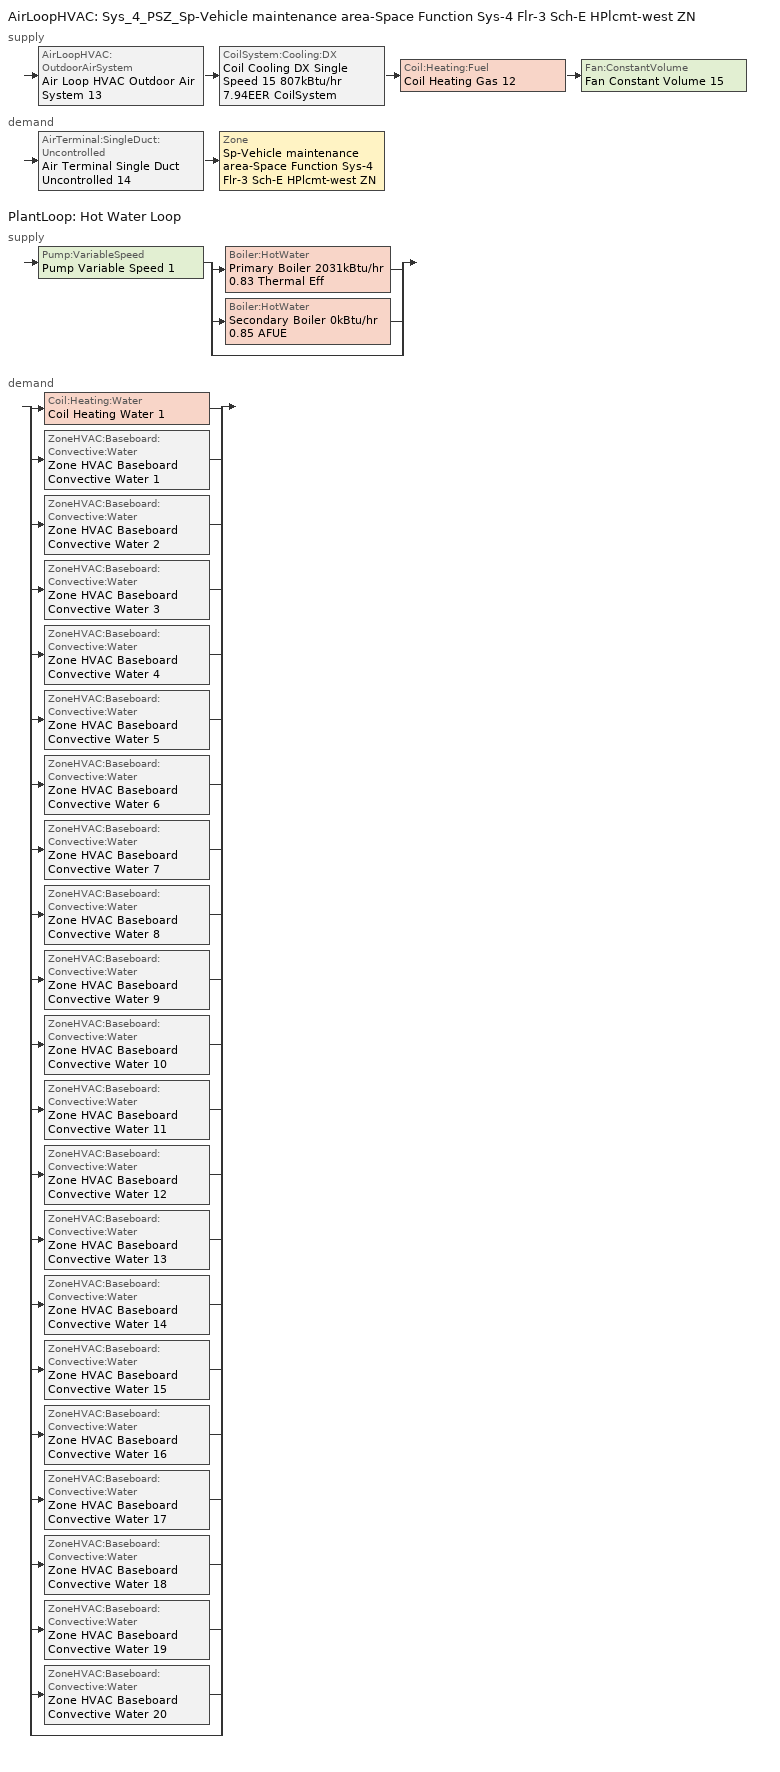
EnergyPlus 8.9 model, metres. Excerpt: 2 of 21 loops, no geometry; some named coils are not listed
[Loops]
AirLoopHVAC 'Sys_4_PSZ_Sp-Vehicle maintenance area-Space Function Sys-4 Flr-3 Sch-E HPlcmt-west ZN'
 supply: AirLoopHVAC:OutdoorAirSystem 'Air Loop HVAC Outdoor Air System 13' > CoilSystem:Cooling:DX 'Coil Cooling DX Single Speed 15 807kBtu/hr 7.94EER CoilSystem' > Coil:Heating:Fuel 'Coil Heating Gas 12' > Fan:ConstantVolume 'Fan Constant Volume 15'
 demand: AirTerminal:SingleDuct:Uncontrolled 'Air Terminal Single Duct Uncontrolled 14' > Zone 'Sp-Vehicle maintenance area-Space Function Sys-4 Flr-3 Sch-E HPlcmt-west ZN'
PlantLoop 'Hot Water Loop'
 supply: Pump:VariableSpeed 'Pump Variable Speed 1' > split
  | Boiler:HotWater 'Primary Boiler 2031kBtu/hr 0.83 Thermal Eff'
  | Boiler:HotWater 'Secondary Boiler 0kBtu/hr 0.85 AFUE'
  | bypass
 demand: split
  | Coil:Heating:Water 'Coil Heating Water 1'
  | ZoneHVAC:Baseboard:Convective:Water 'Zone HVAC Baseboard Convective Water 1'
  | ZoneHVAC:Baseboard:Convective:Water 'Zone HVAC Baseboard Convective Water 2'
  | ZoneHVAC:Baseboard:Convective:Water 'Zone HVAC Baseboard Convective Water 3'
  | ZoneHVAC:Baseboard:Convective:Water 'Zone HVAC Baseboard Convective Water 4'
  | ZoneHVAC:Baseboard:Convective:Water 'Zone HVAC Baseboard Convective Water 5'
  | ZoneHVAC:Baseboard:Convective:Water 'Zone HVAC Baseboard Convective Water 6'
  | ZoneHVAC:Baseboard:Convective:Water 'Zone HVAC Baseboard Convective Water 7'
  | ZoneHVAC:Baseboard:Convective:Water 'Zone HVAC Baseboard Convective Water 8'
  | ZoneHVAC:Baseboard:Convective:Water 'Zone HVAC Baseboard Convective Water 9'
  | ZoneHVAC:Baseboard:Convective:Water 'Zone HVAC Baseboard Convective Water 10'
  | ZoneHVAC:Baseboard:Convective:Water 'Zone HVAC Baseboard Convective Water 11'
  | ZoneHVAC:Baseboard:Convective:Water 'Zone HVAC Baseboard Convective Water 12'
  | ZoneHVAC:Baseboard:Convective:Water 'Zone HVAC Baseboard Convective Water 13'
  | ZoneHVAC:Baseboard:Convective:Water 'Zone HVAC Baseboard Convective Water 14'
  | ZoneHVAC:Baseboard:Convective:Water 'Zone HVAC Baseboard Convective Water 15'
  | ZoneHVAC:Baseboard:Convective:Water 'Zone HVAC Baseboard Convective Water 16'
  | ZoneHVAC:Baseboard:Convective:Water 'Zone HVAC Baseboard Convective Water 17'
  | ZoneHVAC:Baseboard:Convective:Water 'Zone HVAC Baseboard Convective Water 18'
  | ZoneHVAC:Baseboard:Convective:Water 'Zone HVAC Baseboard Convective Water 19'
  | ZoneHVAC:Baseboard:Convective:Water 'Zone HVAC Baseboard Convective Water 20'
  | bypass
[ZoneControl:Thermostat]
Sp-Vehicle maintenance area-Space Function Sys-4 Flr-3 Sch-E HPlcmt-west ZN Thermostat: Zone or ZoneList=Sp-Vehicle maintenance area-Space Function Sys-4 Flr-3 Sch-E HPlcmt-west ZN; Control Type Schedule=Sp-Vehicle maintenance area-Space Function Sys-4 Flr-3 Sch-E HPlcmt-west ZN Thermostat Schedule; Control Object Type 1=ThermostatSetpoint:DualSetpoint; Control Name 1=Space Function Vehicle maintenance area Thermostat 2
[ThermostatSetpoint:DualSetpoint]
Space Function Vehicle maintenance area Thermostat 2: Heating Setpoint Temperature Schedule=NECB-E-Thermostat Setpoint-Heating; Cooling Setpoint Temperature Schedule=NECB-E-Thermostat Setpoint-Cooling
[AirTerminal:SingleDuct:Uncontrolled]
Air Terminal Single Duct Uncontrolled 14: Availability Schedule=Always On Discrete; Maximum Air Flow Rate {m3/s}=AutoSize
[ZoneHVAC:Baseboard:Convective:Water] Availability Schedule=Always On Discrete; Heating Design Capacity Method=HeatingDesignCapacity; Heating Design Capacity {W}=Autosize; Heating Design Capacity Per Floor Area {W/m2}=0; Fraction of Autosized Heating Design Capacity=0.8; U-Factor Times Area Value {W/K}=Autosize; Maximum Water Flow Rate {m3/s}=Autosize; Convergence Tolerance=0.001
Zone HVAC Baseboard Convective Water 3; Zone HVAC Baseboard Convective Water 4; Zone HVAC Baseboard Convective Water 1; Zone HVAC Baseboard Convective Water 2; Zone HVAC Baseboard Convective Water 17; Zone HVAC Baseboard Convective Water 16; Zone HVAC Baseboard Convective Water 18; Zone HVAC Baseboard Convective Water 12; Zone HVAC Baseboard Convective Water 13; Zone HVAC Baseboard Convective Water 11; Zone HVAC Baseboard Convective Water 9; Zone HVAC Baseboard Convective Water 10; Zone HVAC Baseboard Convective Water 20; Zone HVAC Baseboard Convective Water 6; Zone HVAC Baseboard Convective Water 15; Zone HVAC Baseboard Convective Water 8; Zone HVAC Baseboard Convective Water 7; Zone HVAC Baseboard Convective Water 19; Zone HVAC Baseboard Convective Water 14; Zone HVAC Baseboard Convective Water 5
[Zone equipment]
Sp-Vehicle maintenance area-Space Function Sys-4 Flr-3 Sch-E HPlcmt-west ZN: Air Terminal Single Duct Uncontrolled 14, Zone HVAC Baseboard Convective Water 14
[Sizing:Zone]
Sp-Vehicle maintenance area-Space Function Sys-4 Flr-3 Sch-E HPlcmt-west ZN: Zone Cooling Design Supply Air Temperature Input Method=SupplyAirTemperature; Zone Cooling Design Supply Air Temperature {C}=13; Zone Cooling Design Supply Air Temperature Difference {deltaC}=11.11; Zone Heating Design Supply Air Temperature Input Method=SupplyAirTemperature; Zone Heating Design Supply Air Temperature {C}=43; Zone Heating Design Supply Air Temperature Difference {deltaC}=11.11; Zone Cooling Design Supply Air Humidity Ratio {kgWater/kgDryAir}=0.0085; Zone Heating Design Supply Air Humidity Ratio {kgWater/kgDryAir}=0.008; Design Specification Outdoor Air Object=Space Function Vehicle maintenance area Ventilation; Zone Heating Sizing Factor=1.3; Zone Cooling Sizing Factor=1.1; Cooling Design Air Flow Method=DesignDay; Cooling Design Air Flow Rate {m3/s}=0; Cooling Minimum Air Flow per Zone Floor Area {m3/s-m2}=0.000762; Cooling Minimum Air Flow {m3/s}=0; Cooling Minimum Air Flow Fraction=0; Heating Design Air Flow Method=DesignDay; Heating Design Air Flow Rate {m3/s}=0; Heating Maximum Air Flow per Zone Floor Area {m3/s-m2}=0.002032; Heating Maximum Air Flow {m3/s}=0.141576; Heating Maximum Air Flow Fraction=0.3; Design Specification Zone Air Distribution Object=Sp-Vehicle maintenance area-Space Function Sys-4 Flr-3 Sch-E HPlcmt-west ZN Design Spec Zone Air Dist; Account for Dedicated Outdoor Air System=No
[DesignSpecification:ZoneAirDistribution]
Sp-Vehicle maintenance area-Space Function Sys-4 Flr-3 Sch-E HPlcmt-west ZN Design Spec Zone Air Dist: Zone Air Distribution Effectiveness in Cooling Mode=1; Zone Air Distribution Effectiveness in Heating Mode=1
[Controller:MechanicalVentilation]
Controller Mechanical Ventilation 13: Availability Schedule=Sys_4_PSZ_Sp-Vehicle maintenance area-Space Function Sys-4 Flr-3 Sch-E HPlcmt-west ZN Occ Sch; Demand Controlled Ventilation=No; System Outdoor Air Method=ZoneSum; Zone Name 1=Sp-Vehicle maintenance area-Space Function Sys-4 Flr-3 Sch-E HPlcmt-west ZN; Design Specification Outdoor Air Object Name 1=Space Function Vehicle maintenance area Ventilation; Design Specification Zone Air Distribution Object Name 1=Sp-Vehicle maintenance area-Space Function Sys-4 Flr-3 Sch-E HPlcmt-west ZN Design Spec Zone Air Dist
[DesignSpecification:OutdoorAir]
Space Function Vehicle maintenance area Ventilation: Outdoor Air Method=Sum; Outdoor Air Flow per Person {m3/s-person}=0; Outdoor Air Flow per Zone Floor Area {m3/s-m2}=0.00762; Outdoor Air Flow per Zone {m3/s}=0; Outdoor Air Flow Air Changes per Hour {1/hr}=0
[Fan:ConstantVolume]
Fan Constant Volume 15: Availability Schedule=Sys_4_PSZ_Sp-Vehicle maintenance area-Space Function Sys-4 Flr-3 Sch-E HPlcmt-west ZN Occ Sch; Fan Total Efficiency=0.39975; Pressure Rise {Pa}=640; Maximum Flow Rate {m3/s}=AutoSize; Motor Efficiency=0.615; Motor In Airstream Fraction=1
[Coil:Cooling:DX:SingleSpeed]
Coil Cooling DX Single Speed 15 807kBtu/hr 7.94EER: Availability Schedule=Always On Discrete; Gross Rated Total Cooling Capacity {W}=Autosize; Gross Rated Sensible Heat Ratio=Autosize; Gross Rated Cooling COP {W/W}=3.18608; Rated Air Flow Rate {m3/s}=Autosize; Rated Evaporator Fan Power Per Volume Flow Rate {W/(m3/s)}=773.3; Total Cooling Capacity Function of Temperature Curve=DXCOOL-NECB2011-REF-CAPFT; Total Cooling Capacity Function of Flow Fraction Curve=DXCOOL-NECB2011-REF-CAPFFLOW; Energy Input Ratio Function of Temperature Curve=DXCOOL-NECB2011-REF-COOLEIRFT; Energy Input Ratio Function of Flow Fraction Curve=DXCOOL-NECB2011-REF-COOLEIRFFLOW; Part Load Fraction Correlation Curve=DXCOOL-NECB2011-REF-COOLPLFFPLR; Condenser Type=AirCooled; Evaporative Condenser Effectiveness=0; Evaporative Condenser Air Flow Rate {m3/s}=Autosize; Evaporative Condenser Pump Rated Power Consumption {W}=Autosize; Crankcase Heater Capacity {W}=0; Maximum Outdoor Dry-Bulb Temperature for Crankcase Heater Operation {C}=0; Basin Heater Capacity {W/K}=0; Basin Heater Setpoint Temperature {C}=10
[AirLoopHVAC]
Sys_4_PSZ_Sp-Vehicle maintenance area-Space Function Sys-4 Flr-3 Sch-E HPlcmt-west ZN: Design Supply Air Flow Rate {m3/s}=AutoSize
[Sizing:System]
Sys_4_PSZ_Sp-Vehicle maintenance area-Space Function Sys-4 Flr-3 Sch-E HPlcmt-west ZN: Type of Load to Size On=Sensible; Design Outdoor Air Flow Rate {m3/s}=Autosize; Central Heating Maximum System Air Flow Ratio=1; Preheat Design Temperature {C}=7; Preheat Design Humidity Ratio {kgWater/kgDryAir}=0.008; Precool Design Temperature {C}=13; Precool Design Humidity Ratio {kgWater/kgDryAir}=0.008; Central Cooling Design Supply Air Temperature {C}=13; Central Heating Design Supply Air Temperature {C}=43; Type of Zone Sum to Use=NonCoincident; 100% Outdoor Air in Cooling=No; 100% Outdoor Air in Heating=No; Central Cooling Design Supply Air Humidity Ratio {kgWater/kgDryAir}=0.0085; Central Heating Design Supply Air Humidity Ratio {kgWater/kgDryAir}=0.008; Cooling Supply Air Flow Rate Method=DesignDay; Cooling Supply Air Flow Rate {m3/s}=0; Cooling Supply Air Flow Rate Per Floor Area {m3/s-m2}=0.00996765; Cooling Fraction of Autosized Cooling Supply Air Flow Rate=1; Cooling Supply Air Flow Rate Per Unit Cooling Capacity {m3/s-W}=3.94755e-05; Heating Supply Air Flow Rate Method=DesignDay; Heating Supply Air Flow Rate {m3/s}=0; Heating Supply Air Flow Rate Per Floor Area {m3/s-m2}=0.00996765; Heating Fraction of Autosized Heating Supply Air Flow Rate=1; Heating Fraction of Autosized Cooling Supply Air Flow Rate=1; Heating Supply Air Flow Rate Per Unit Heating Capacity {m3/s-W}=3.15882e-05; System Outdoor Air Method=ZoneSum; Zone Maximum Outdoor Air Fraction=1; Cooling Design Capacity Method=CoolingDesignCapacity; Cooling Design Capacity {W}=Autosize; Cooling Design Capacity Per Floor Area {W/m2}=234.7; Fraction of Autosized Cooling Design Capacity=1; Heating Design Capacity Method=HeatingDesignCapacity; Heating Design Capacity {W}=Autosize; Heating Design Capacity Per Floor Area {W/m2}=157; Fraction of Autosized Heating Design Capacity=1; Central Cooling Capacity Control Method=OnOff
[Controller:OutdoorAir]
Controller Outdoor Air 13: Minimum Outdoor Air Flow Rate {m3/s}=Autosize; Maximum Outdoor Air Flow Rate {m3/s}=Autosize; Economizer Control Type=DifferentialEnthalpy; Economizer Control Action Type=ModulateFlow; Lockout Type=NoLockout; Minimum Limit Type=FixedMinimum; Minimum Outdoor Air Schedule=Sys_4_PSZ_Sp-Vehicle maintenance area-Space Function Sys-4 Flr-3 Sch-E HPlcmt-west ZN Occ Sch; Mechanical Ventilation Controller=Controller Mechanical Ventilation 13; High Humidity Control=No; Control High Indoor Humidity Based on Outdoor Humidity Ratio=Yes; Heat Recovery Bypass Control Type=BypassWhenOAFlowGreaterThanMinimum
[SetpointManager:MixedAir] Control Variable=Temperature
Node 208 OS Default SPM; Node 207 OS Default SPM; Node 206 OS Default SPM
[CoilSystem:Cooling:DX]
Coil Cooling DX Single Speed 15 807kBtu/hr 7.94EER CoilSystem: Availability Schedule=Always On Discrete; Cooling Coil=Coil Cooling DX Single Speed 15 807kBtu/hr 7.94EER
[Coil:Heating:Fuel]
Coil Heating Gas 12: Availability Schedule=Always On Discrete; Fuel Type=NaturalGas; Burner Efficiency=0.81; Nominal Capacity {W}=AutoSize; Parasitic Electric Load {W}=0; Part Load Fraction Correlation Curve=FURNACE-EFFPLR-NECB2011; Parasitic Fuel Load {W}=0
[SetpointManager:SingleZone:Reheat]
Setpoint Manager Single Zone Reheat 12: Control Variable=Temperature; Minimum Supply Air Temperature {C}=13; Maximum Supply Air Temperature {C}=43; Control Zone=Sp-Vehicle maintenance area-Space Function Sys-4 Flr-3 Sch-E HPlcmt-west ZN
[HeatExchanger:AirToAir:SensibleAndLatent]
Sys_4_PSZ_Sp-Vehicle maintenance area-Space Function Sys-4 Flr-3 Sch-E HPlcmt-west ZN ERV: Availability Schedule=Always On Discrete; Nominal Supply Air Flow Rate {m3/s}=Autosize; Sensible Effectiveness at 100% Heating Air Flow=0.5; Latent Effectiveness at 100% Heating Air Flow=0.5; Sensible Effectiveness at 75% Heating Air Flow=0.5; Latent Effectiveness at 75% Heating Air Flow=0.5; Sensible Effectiveness at 100% Cooling Air Flow=0.5; Latent Effectiveness at 100% Cooling Air Flow=0.5; Sensible Effectiveness at 75% Cooling Air Flow=0.5; Latent Effectiveness at 75% Cooling Air Flow=0.5; Nominal Electric Power {W}=10301.3; Supply Air Outlet Temperature Control=Yes; Heat Exchanger Type=Rotary; Frost Control Type=ExhaustOnly; Threshold Temperature {C}=-23.3; Initial Defrost Time Fraction=0.167; Rate of Defrost Time Fraction Increase {1/K}=1.44; Economizer Lockout=Yes
[SetpointManager:OutdoorAirPretreat]
Setpoint Manager Outdoor Air Pretreat 2: Control Variable=Temperature; Minimum Setpoint Temperature {C}=-99; Maximum Setpoint Temperature {C}=99; Minimum Setpoint Humidity Ratio {kgWater/kgDryAir}=1e-05; Maximum Setpoint Humidity Ratio {kgWater/kgDryAir}=1
[PlantLoop]
Hot Water Loop: Fluid Type=Water; Plant Equipment Operation Scheme=Hot Water Loop Operation Schemes; Maximum Loop Temperature {C}=100; Minimum Loop Temperature {C}=0; Maximum Loop Flow Rate {m3/s}=Autosize; Minimum Loop Flow Rate {m3/s}=0; Plant Loop Volume {m3}=Autocalculate; Load Distribution Scheme=Optimal; Plant Loop Demand Calculation Scheme=SingleSetpoint
[Sizing:Plant]
Hot Water Loop: Loop Type=Heating; Design Loop Exit Temperature {C}=82; Loop Design Temperature Difference {deltaC}=16; Sizing Option=NonCoincident; Zone Timesteps in Averaging Window=1; Coincident Sizing Factor Mode=None
[Pump:VariableSpeed]
Pump Variable Speed 1: Design Maximum Flow Rate {m3/s}=Autosize; Design Pump Head {Pa}=179352; Design Power Consumption {W}=Autosize; Motor Efficiency=0.895; Fraction of Motor Inefficiencies to Fluid Stream=0; Coefficient 1 of the Part Load Performance Curve=0; Coefficient 2 of the Part Load Performance Curve=1; Coefficient 3 of the Part Load Performance Curve=0; Coefficient 4 of the Part Load Performance Curve=0; Design Minimum Flow Rate {m3/s}=0; Pump Control Type=Intermittent; Skin Loss Radiative Fraction=0.5; Design Power Sizing Method=PowerPerFlowPerPressure; Design Electric Power per Unit Flow Rate {W/(m3/s)}=348701.1; Design Shaft Power per Unit Flow Rate per Unit Head=1.50185; Design Minimum Flow Rate Fraction=0
[Boiler:HotWater] Fuel Type=NaturalGas; Design Water Outlet Temperature {C}=82; Design Water Flow Rate {m3/s}=Autosize; Maximum Part Load Ratio=1; Optimum Part Load Ratio=1; Water Outlet Upper Temperature Limit {C}=99; Parasitic Electric Load {W}=0; Sizing Factor=1
Name | Nominal Capacity {W} | Nominal Thermal Efficiency | Minimum Part Load Ratio | Boiler Flow Mode
Primary Boiler 2031kBtu/hr 0.83 Thermal Eff | 595115 | 0.83 | 0.25 | LeavingSetpointModulated
Secondary Boiler 0kBtu/hr 0.85 AFUE | 0.001 | 0.85 | 0 | ConstantFlow
[SetpointManager:OutdoorAirReset]
Setpoint Manager Outdoor Air Reset 1: Control Variable=Temperature; Setpoint at Outdoor Low Temperature {C}=82; Outdoor Low Temperature {C}=-16; Setpoint at Outdoor High Temperature {C}=60; Outdoor High Temperature {C}=0
[PlantEquipmentOperationSchemes]
Hot Water Loop Operation Schemes: Control Scheme Object Type 1=PlantEquipmentOperation:HeatingLoad; Control Scheme Name 1=Hot Water Loop Heating Operation Scheme; Control Scheme Schedule Name 1=Always On Discrete
[PlantEquipmentOperation:HeatingLoad]
Hot Water Loop Heating Operation Scheme: Load Range Lower Limit 1 {W}=0; Load Range Upper Limit 1 {W}=1000000000; Range Equipment List Name 1=Hot Water Loop Heating Equipment List
[PlantEquipmentList]
Hot Water Loop Heating Equipment List: Boiler:HotWater, Primary Boiler 2031kBtu/hr 0.83 Thermal Eff, Boiler:HotWater, Secondary Boiler 0kBtu/hr 0.85 AFUE
[Schedule:Compact]
Sp-Vehicle maintenance area-Space Function Sys-4 Flr-3 Sch-E HPlcmt-west ZN Thermostat Schedule: Through: 12/31, For: AllDays, Until: 24:00, 4
[Schedule:Day:Interval]
NECB-E-Thermostat Setpoint-Heating Sun|Hol Day: No, 24:00, 18
NECB-E-Thermostat Setpoint-Heating Default|Wkdy Day; NECB-E-Thermostat Setpoint-Heating Default: No, 07:00, 18, 08:00, 20, 19:00, 22, 24:00, 18
NECB-E-Thermostat Setpoint-Heating Sat Day: No, 08:00, 18, 09:00, 20, 17:00, 22, 24:00, 18
NECB-E-Thermostat Setpoint-Cooling Sun|Hol Day: No, 24:00, 35
NECB-E-Thermostat Setpoint-Cooling Default|Wkdy Day; NECB-E-Thermostat Setpoint-Cooling Default: No, 07:00, 35, 19:00, 24, 24:00, 35
NECB-E-Thermostat Setpoint-Cooling Sat Day: No, 08:00, 35, 17:00, 24, 24:00, 35
Sys_4_PSZ_Sp-Vehicle maintenance area-Space Function Sys-4 Flr-3 Sch-E HPlcmt-west ZN Occ Sch Sunday: No, 24:00, 0
Sys_4_PSZ_Sp-Vehicle maintenance area-Space Function Sys-4 Flr-3 Sch-E HPlcmt-west ZN Occ Sch Monday; Sys_4_PSZ_Sp-Vehicle maintenance area-Space Function Sys-4 Flr-3 Sch-E HPlcmt-west ZN Occ Sch Tuesday; Sys_4_PSZ_Sp-Vehicle maintenance area-Space Function Sys-4 Flr-3 Sch-E HPlcmt-west ZN Occ Sch Wednesday; Sys_4_PSZ_Sp-Vehicle maintenance area-Space Function Sys-4 Flr-3 Sch-E HPlcmt-west ZN Occ Sch Thursday; Sys_4_PSZ_Sp-Vehicle maintenance area-Space Function Sys-4 Flr-3 Sch-E HPlcmt-west ZN Occ Sch Friday: No, 08:00, 0, 19:00, 1, 24:00, 0
Sys_4_PSZ_Sp-Vehicle maintenance area-Space Function Sys-4 Flr-3 Sch-E HPlcmt-west ZN Occ Sch Saturday: No, 09:00, 0, 13:00, 1, 24:00, 0
Sys_4_PSZ_Sp-Vehicle maintenance area-Space Function Sys-4 Flr-3 Sch-E HPlcmt-west ZN Occ Sch Default; Sys_4_PSZ_Sp-Vehicle maintenance area-Space Function Sys-4 Flr-3 Sch-E HPlcmt-west ZN Occ Sch Summer Design Day; Sys_4_PSZ_Sp-Vehicle maintenance area-Space Function Sys-4 Flr-3 Sch-E HPlcmt-west ZN Occ Sch Winter Design Day: No, 24:00, 1
[Schedule:Week:Daily]
NECB-E-Thermostat Setpoint-Heating Week Rule - Jan1-Dec31: NECB-E-Thermostat Setpoint-Heating Sun|Hol Day, NECB-E-Thermostat Setpoint-Heating Default|Wkdy Day, NECB-E-Thermostat Setpoint-Heating Default|Wkdy Day, NECB-E-Thermostat Setpoint-Heating Default|Wkdy Day, NECB-E-Thermostat Setpoint-Heating Default|Wkdy Day, NECB-E-Thermostat Setpoint-Heating Default|Wkdy Day, NECB-E-Thermostat Setpoint-Heating Sat Day, NECB-E-Thermostat Setpoint-Heating Default, NECB-E-Thermostat Setpoint-Heating Default, NECB-E-Thermostat Setpoint-Heating Default, NECB-E-Thermostat Setpoint-Heating Default, NECB-E-Thermostat Setpoint-Heating Default
NECB-E-Thermostat Setpoint-Cooling Week Rule - Jan1-Dec31: NECB-E-Thermostat Setpoint-Cooling Sun|Hol Day, NECB-E-Thermostat Setpoint-Cooling Default|Wkdy Day, NECB-E-Thermostat Setpoint-Cooling Default|Wkdy Day, NECB-E-Thermostat Setpoint-Cooling Default|Wkdy Day, NECB-E-Thermostat Setpoint-Cooling Default|Wkdy Day, NECB-E-Thermostat Setpoint-Cooling Default|Wkdy Day, NECB-E-Thermostat Setpoint-Cooling Sat Day, NECB-E-Thermostat Setpoint-Cooling Default, NECB-E-Thermostat Setpoint-Cooling Default, NECB-E-Thermostat Setpoint-Cooling Default, NECB-E-Thermostat Setpoint-Cooling Default, NECB-E-Thermostat Setpoint-Cooling Default
Sys_4_PSZ_Sp-Vehicle maintenance area-Space Function Sys-4 Flr-3 Sch-E HPlcmt-west ZN Occ Sch Week Rule - Jan1-Dec31: Sys_4_PSZ_Sp-Vehicle maintenance area-Space Function Sys-4 Flr-3 Sch-E HPlcmt-west ZN Occ Sch Sunday, Sys_4_PSZ_Sp-Vehicle maintenance area-Space Function Sys-4 Flr-3 Sch-E HPlcmt-west ZN Occ Sch Monday, Sys_4_PSZ_Sp-Vehicle maintenance area-Space Function Sys-4 Flr-3 Sch-E HPlcmt-west ZN Occ Sch Tuesday, Sys_4_PSZ_Sp-Vehicle maintenance area-Space Function Sys-4 Flr-3 Sch-E HPlcmt-west ZN Occ Sch Wednesday, Sys_4_PSZ_Sp-Vehicle maintenance area-Space Function Sys-4 Flr-3 Sch-E HPlcmt-west ZN Occ Sch Thursday, Sys_4_PSZ_Sp-Vehicle maintenance area-Space Function Sys-4 Flr-3 Sch-E HPlcmt-west ZN Occ Sch Friday, Sys_4_PSZ_Sp-Vehicle maintenance area-Space Function Sys-4 Flr-3 Sch-E HPlcmt-west ZN Occ Sch Saturday, Sys_4_PSZ_Sp-Vehicle maintenance area-Space Function Sys-4 Flr-3 Sch-E HPlcmt-west ZN Occ Sch Default, Sys_4_PSZ_Sp-Vehicle maintenance area-Space Function Sys-4 Flr-3 Sch-E HPlcmt-west ZN Occ Sch Summer Design Day, Sys_4_PSZ_Sp-Vehicle maintenance area-Space Function Sys-4 Flr-3 Sch-E HPlcmt-west ZN Occ Sch Winter Design Day, Sys_4_PSZ_Sp-Vehicle maintenance area-Space Function Sys-4 Flr-3 Sch-E HPlcmt-west ZN Occ Sch Default, Sys_4_PSZ_Sp-Vehicle maintenance area-Space Function Sys-4 Flr-3 Sch-E HPlcmt-west ZN Occ Sch Default
[Schedule:Year]
NECB-E-Thermostat Setpoint-Heating: NECB-E-Thermostat Setpoint-Heating Week Rule - Jan1-Dec31, 1, 1, 12, 31
NECB-E-Thermostat Setpoint-Cooling: NECB-E-Thermostat Setpoint-Cooling Week Rule - Jan1-Dec31, 1, 1, 12, 31
Sys_4_PSZ_Sp-Vehicle maintenance area-Space Function Sys-4 Flr-3 Sch-E HPlcmt-west ZN Occ Sch: Sys_4_PSZ_Sp-Vehicle maintenance area-Space Function Sys-4 Flr-3 Sch-E HPlcmt-west ZN Occ Sch Week Rule - Jan1-Dec31, 1, 1, 12, 31
[Schedule:Constant]
Always On Discrete: Hourly Value=1
[Curve:Biquadratic] Minimum Value of x {BasedOnField A2}=13; Maximum Value of x {BasedOnField A2}=24; Minimum Value of y {BasedOnField A3}=24; Maximum Value of y {BasedOnField A3}=46
Name | Coefficient1 Constant | Coefficient2 x | Coefficient3 x**2 | Coefficient4 y | Coefficient5 y**2 | Coefficient6 x*y
DXCOOL-NECB2011-REF-CAPFT | 0.867905 | 0.0142459 | 0.00055436 | -0.0075575 | 3.3e-05 | -0.0001918
DXCOOL-NECB2011-REF-COOLEIRFT | 0.116936 | 0.0284933 | -0.0004112 | 0.0214108 | 0.00016103 | -0.0006791
[Curve:Quadratic] Coefficient1 Constant=1; Coefficient2 x=0; Coefficient3 x**2=0; Minimum Value of x {BasedOnField A2}=0; Maximum Value of x {BasedOnField A2}=1
DXCOOL-NECB2011-REF-CAPFFLOW; DXCOOL-NECB2011-REF-COOLEIRFFLOW
[Curve:Cubic] Maximum Value of x {BasedOnField A2}=1
Name | Coefficient1 Constant | Coefficient2 x | Coefficient3 x**2 | Coefficient4 x**3 | Minimum Value of x {BasedOnField A2}
DXCOOL-NECB2011-REF-COOLPLFFPLR | 0.0277 | 4.9151 | -8.184 | 4.2702 | 0.7
FURNACE-EFFPLR-NECB2011 | 0.7277 | 1.0667 | -1.5174 | 0.7282 | 0
